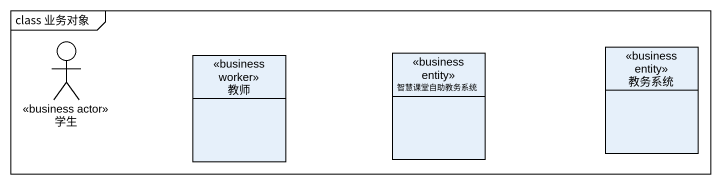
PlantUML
@startuml
mainframe class 业务对象
allowmixing
hide circle
hide empty members
actor 学生 <<business actor>>
class 教师 <<business worker>>
class 智慧课堂自助教务系统 <<business entity>>
class 教务系统 <<business entity>>
@enduml
